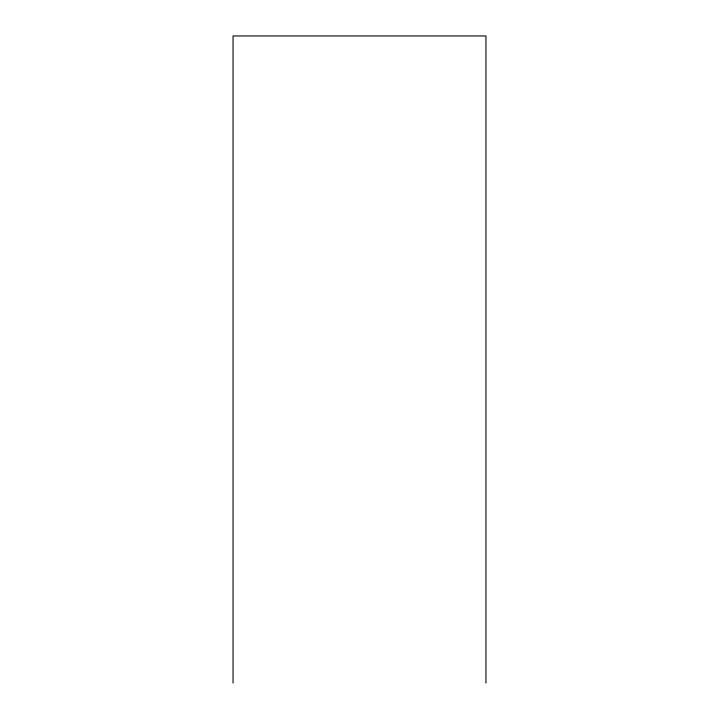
<?xml version="1.0" encoding="UTF-8"?>
<svg xmlns="http://www.w3.org/2000/svg" width="719" height="719" viewBox="0 0 719 719"><rect width="100%" height="100%" fill="white"/><g stroke="black" fill="none" stroke-linecap="round" stroke-linejoin="round"><path stroke-width="1.08" d="M485.954 683.05L485.954 35.95L233.046 35.95L233.046 683.05"/></g></svg>
